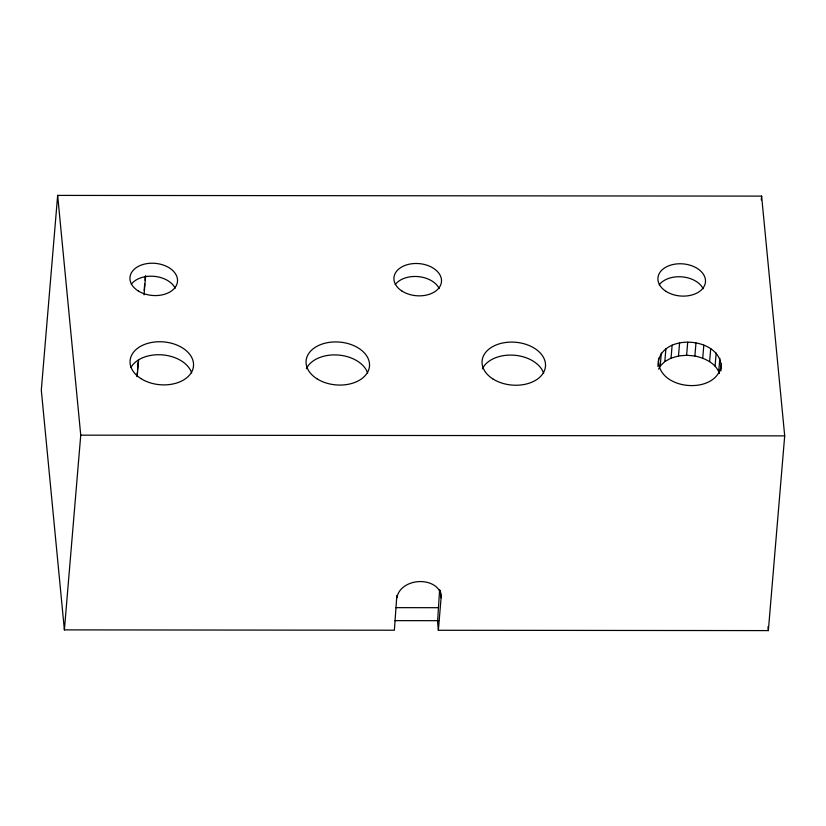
<?xml version="1.0" encoding="UTF-8"?>
<svg xmlns="http://www.w3.org/2000/svg" width="826" height="826" viewBox="0 0 826 826"><rect width="100%" height="100%" fill="white"/><g stroke="black" fill="none" stroke-linecap="round" stroke-linejoin="round"><path stroke-width="1.24" d="M439.628 589.454L437.563 621.875L438.369 630.269L768.345 630.599L784.7 435.87L761.613 196.113L57.655 195.401L41.3 390.13L64.387 629.887L394.374 630.217L396.862 595.37M64.387 629.887L80.742 435.157L57.655 195.401M136.961 376.109L137.281 372.278M137.498 369.718L138.149 362.046M144.158 290.453L144.695 284.061M145.015 280.231L145.335 276.39M137.178 376.687L138.572 360.064M144.044 294.861L145.655 275.688M438.369 630.269L441.094 597.807L440.403 590.621M657.95 366.496C657.259 330.844 726.23 336.141 720.861 370.967M658.621 369.139L660.211 366.021L661.306 353.032M660.211 366.021L664.816 361.551L665.911 348.572M664.816 361.551L671.053 358.133L672.137 345.144M671.053 358.133L678.487 355.985L679.571 342.996M678.487 355.985L686.612 355.252L687.697 342.274M719.394 373.517C716.039 363.203 704.774 358.102 694.883 355.996L695.967 343.017M702.73 358.164L703.814 345.175M709.617 361.602L710.711 348.613M715.079 366.073L716.173 353.094M718.754 371.277L719.838 358.298M761.293 199.954L761.613 196.113M658.642 358.236C655.431 390.77 718.558 396.284 721.459 363.884M80.742 435.157L784.7 435.87M395.902 607.647L438.461 607.699M394.807 620.636L438.658 620.677M686.612 355.252L694.883 355.996M767.973 626.758L768.345 630.599M482.374 368.892A31.811 21.486 4.8 0 1 513.937 355.201A31.811 21.486 4.8 0 1 543.663 373.311M306.384 368.716A31.811 21.486 4.8 0 1 337.948 355.015A31.811 21.486 4.8 0 1 367.673 373.125M130.931 367.487A31.811 21.486 4.8 0 1 162.794 354.912A31.811 21.486 4.8 0 1 191.684 372.949M659.251 284.805A23.851 16.117 4.8 0 1 682.162 276.875A23.851 16.117 4.8 0 1 703.153 288.749M395.272 284.536A23.851 16.117 4.8 0 1 418.183 276.607A23.851 16.117 4.8 0 1 439.164 288.491M131.282 284.268A23.851 16.117 4.8 0 1 154.194 276.338A23.851 16.117 4.8 0 1 175.184 288.222M397.1 597.766A22.085 16.159 -5.5 0 1 420.455 581.556A22.085 16.159 -5.5 0 1 441.094 597.807M316.864 378.731A31.811 21.486 4.8 0 0 368.933 369.108A31.811 21.486 4.8 0 0 327.592 342.645A31.811 21.486 4.8 0 0 316.864 378.731M492.854 378.907A31.811 21.486 4.8 0 0 544.923 369.284A31.811 21.486 4.8 0 0 503.581 342.821A31.811 21.486 4.8 0 0 492.854 378.907M140.874 378.556A31.811 21.486 4.8 0 0 192.943 368.933A31.811 21.486 4.8 0 0 151.602 342.46A31.811 21.486 4.8 0 0 140.874 378.556M666.004 291.361A23.851 16.117 4.8 0 0 705.053 284.144A23.851 16.117 4.8 0 0 674.047 264.299A23.851 16.117 4.8 0 0 666.004 291.361M402.014 291.093A23.851 16.117 4.8 0 0 441.063 283.886A23.851 16.117 4.8 0 0 410.057 264.031A23.851 16.117 4.8 0 0 402.014 291.093M138.035 290.824A23.851 16.117 4.8 0 0 177.084 283.617A23.851 16.117 4.8 0 0 146.078 263.762A23.851 16.117 4.8 0 0 138.035 290.824"/></g></svg>
